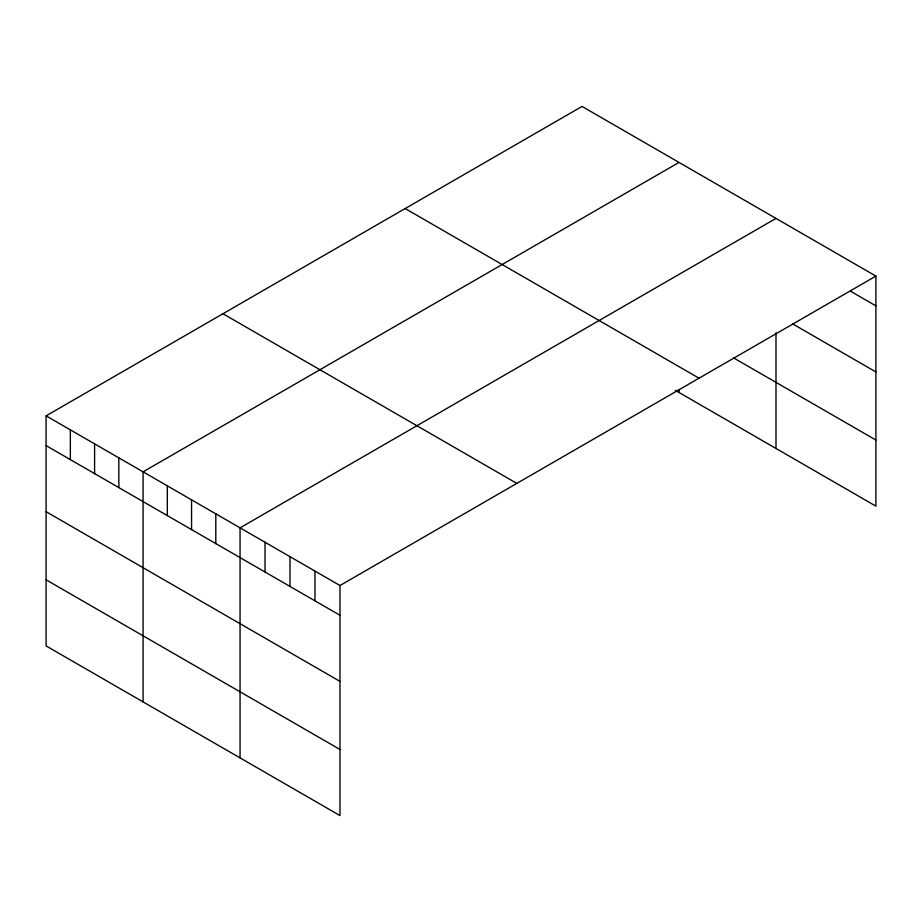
<?xml version="1.0" encoding="UTF-8"?>
<svg xmlns="http://www.w3.org/2000/svg" width="922" height="922" viewBox="0 0 922 922"><rect width="100%" height="100%" fill="white"/><g stroke="black" fill="none" stroke-linecap="round" stroke-linejoin="round"><path stroke-width="1.38" d="M46.1 415.857L339.964 585.516L339.964 815.567L46.1 645.907L46.1 415.857L582.036 106.433L875.9 276.093L875.9 506.143L675.377 390.375M679.007 162.422L143.071 471.845L143.071 701.896M775.99 218.41L240.054 527.833L240.054 757.884M339.964 585.516L875.9 276.093M850.925 291.433L875.9 305.862M792.643 323.887L875.9 371.946M733.555 357.874L875.9 440.048M405.173 208.545L699.037 378.204M222.963 313.745L516.827 483.405M46.1 445.614L339.964 615.274M46.1 511.71L339.964 681.37M46.1 579.811L339.964 749.471M775.99 332.715L775.99 448.461M679.007 389.718L679.007 392.472M314.99 571.098L314.99 600.856M290.004 556.669L290.004 586.438M265.029 542.251L265.029 572.009M215.806 513.831L215.806 543.6M191.557 499.839L191.557 529.597M167.32 485.836L167.32 515.605M118.834 457.842L118.834 487.611M94.586 443.851L94.586 473.608M70.349 429.848L70.349 459.617"/></g></svg>
